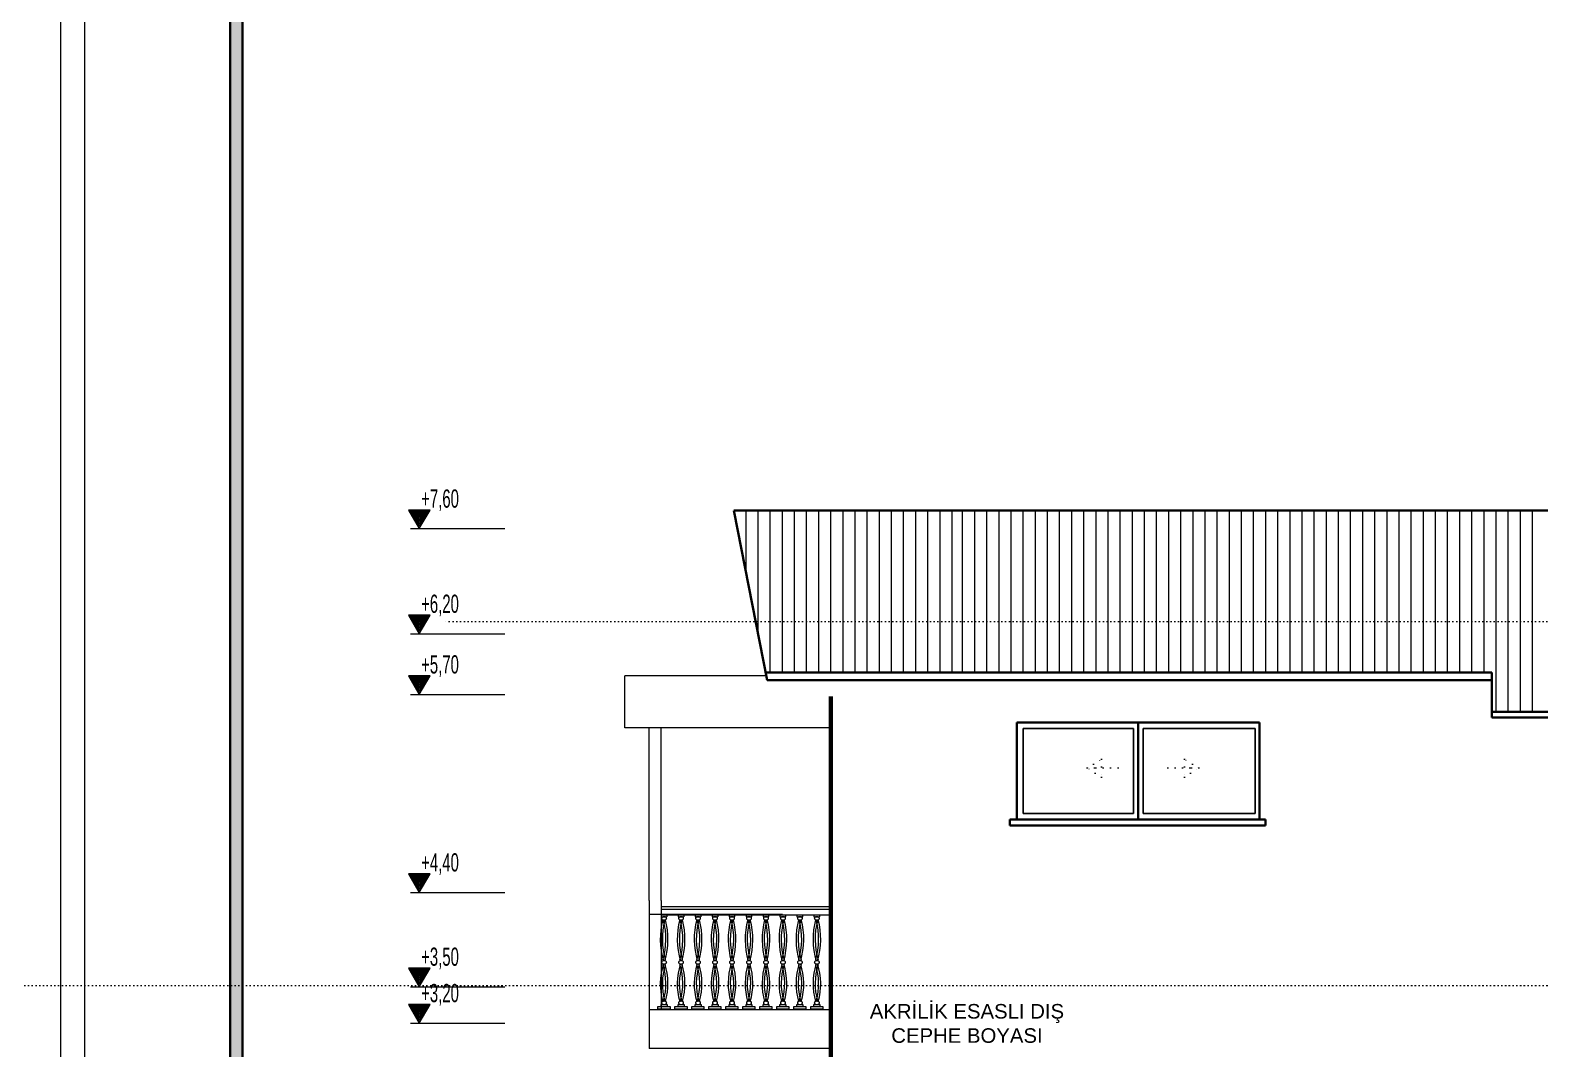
# Model space of a CAD drawing. Extents: x 775040 to 808375, y 4159409 to 4163651.
# Drawn here: x 794443 to 795688, y 4160509 to 4161349 of the extents above; entities that cross this region are included whole.
import ezdxf

# ---------------------------------------------------------------- set-up
doc = ezdxf.new("R2010")
doc.units = 0
doc.header["$MEASUREMENT"] = 0
doc.linetypes.add('ACAD_ISO07W100', pattern=[3, 0, -3])
for name, color, linetype, lineweight in [('25yazi', 255, 'Continuous', 15), ('KALIN', 30, 'Continuous', 18), ('P-HatchLight', 200, 'Continuous', 5), ('P-Levels', 240, 'Continuous', 20), ('P-Oklar', 31, 'Continuous', 18), ('Z_antet', 31, 'Continuous', 30), ('Z_g1', 1, 'Continuous', 5), ('Z_g5', 5, 'Continuous', 18), ('Z_g8', 192, 'Continuous', 30), ('Z_izdot', 42, 'ACAD_ISO07W100', 9), ('Z_tarama', 8, 'Continuous', 5)]:
    doc.layers.add(name, color=color, linetype=linetype, lineweight=lineweight)
for name, color, linetype in [('kot', 4, 'Continuous'), ('pencere', 3, 'Continuous'), ('YAZıMAHAL', 4, 'Continuous')]:
    doc.layers.add(name, color=color, linetype=linetype)
doc.styles.add('50', font='swisscl.ttf', dxfattribs={"height": 50})
doc.styles.add('ARIAL', font='ariblk.ttf', dxfattribs={"height": 1})

# ---------------------------------------------------------------- blocks, each defined once
blk = doc.blocks.new('KOTLAMAGORUNUS KESITTE')
at = {"layer": 'P-HatchLight'}
for points in [[(0.152, 0.148), (0.072, 0.01), (-0.008, 0.148)], [(0.143, 0.143), (0.072, 0.02), (0.001, 0.143)], [(0.135, 0.138), (0.072, 0.03), (0.01, 0.138)], [(0.126, 0.133), (0.072, 0.04), (0.018, 0.133)], [(0.117, 0.128), (0.072, 0.05), (0.027, 0.128)], [(0.109, 0.123), (0.072, 0.06), (0.036, 0.123)], [(0.1, 0.118), (0.072, 0.07), (0.044, 0.118)], [(0.091, 0.113), (0.072, 0.08), (0.053, 0.113)], [(0.083, 0.108), (0.072, 0.09), (0.062, 0.108)], [(0.074, 0.103), (0.072, 0.1), (0.07, 0.103)]]:
    blk.add_lwpolyline(points, close=True, dxfattribs=at)
at = {"layer": 'P-Oklar', "color": 2, "ltscale": 0.5}
blk.add_line((0, 0), (0.779, 0), dxfattribs=at)
blk.add_lwpolyline([(-0.016, 0.153), (0.072, 0), (0.161, 0.153)], close=True, dxfattribs=at)
at = {"layer": 'P-Levels', "color": 7, "style": '50', "width": 0.8}
blk.add_attdef('%%P0.00', (-0.031, 0.178), '', height=0.15, dxfattribs=at)

msp = doc.modelspace()

# ---------------------------------------------------------------- hatches: boundary and pattern name
at = {"layer": 'Z_antet'}
msp.add_hatch(color=256, dxfattribs=at).paths.add_polyline_path([(794618.09, 4159743.65), (794618.09, 4159438.75), (798049.31, 4159438.75), (798049.31, 4163258.75), (794618.09, 4163258.75), (794618.09, 4159741.15), (794608.09, 4159741.15), (794608.09, 4163268.75), (798059.31, 4163268.75), (798059.31, 4159428.75), (794608.09, 4159428.75), (794608.09, 4159743.65)])

# ---------------------------------------------------------------- linework, layer by layer
at = {"layer": 'KALIN'}
msp.add_lwpolyline([(794468.09, 4163288.75), (794468.09, 4159408.75), (798079.31, 4159408.75), (798079.31, 4163288.75)], close=True, dxfattribs=at)
msp.add_lwpolyline([(794488.09, 4159741.15), (794488.09, 4163288.75), (798079.31, 4163288.75), (798079.31, 4159408.75), (794488.09, 4159408.75), (794488.09, 4159743.65)], dxfattribs=at)
at = {"layer": 'pencere', "color": 8}
for p, q in [((795261.93, 4160702.93), (795261.93, 4160772.93)), ((795261.93, 4160772.93), (795352.93, 4160772.93)), ((795352.93, 4160772.93), (795352.93, 4160702.93)), ((795360.93, 4160772.93), (795360.93, 4160702.93)), ((795360.93, 4160772.93), (795453.25, 4160772.93)), ((795453.25, 4160772.93), (795453.25, 4160702.93)), ((795352.93, 4160702.93), (795261.93, 4160702.93)), ((795453.25, 4160702.93), (795360.93, 4160702.93))]:
    msp.add_line(p, q, dxfattribs=at)
at = {"layer": 'Z_antet'}
msp.add_lwpolyline([(794618.09, 4159743.65), (794618.09, 4159438.75), (798049.31, 4159438.75), (798049.31, 4163258.75), (794618.09, 4163258.75), (794618.09, 4159741.15), (794608.09, 4159741.15), (794608.09, 4163268.75), (798059.31, 4163268.75), (798059.31, 4159428.75), (794608.09, 4159428.75), (794608.09, 4159743.65)], close=True, dxfattribs=at)
at = {"layer": 'Z_g1', "color": 1, "linetype": 'Continuous'}
msp.add_line((795212.14, 4160872.7), (795212.14, 4160872.88), dxfattribs=at)
at = {"layer": 'Z_g1'}
for p, q in [((795050.13, 4160816.34), (794933.47, 4160816.34)), ((794933.47, 4160773.54), (794933.47, 4160816.34)), ((795103.47, 4160773.54), (794933.47, 4160773.54)), ((794953.47, 4160773.54), (794933.47, 4160773.54)), ((794953.47, 4160631.14), (794953.47, 4160773.54)), ((794963.47, 4160631.14), (794963.47, 4160773.54)), ((794953.47, 4160631.14), (794953.47, 4160509.14)), ((794953.47, 4160631.14), (794953.47, 4160509.14)), ((794963.47, 4160631.14), (794963.47, 4160541.14)), ((794963.47, 4160626.14), (795103.47, 4160626.14)), ((795103.47, 4160623.77), (794963.47, 4160623.77)), ((795063.47, 4160619.6), (794953.47, 4160619.6)), ((794963.47, 4160619.42), (795103.47, 4160619.42)), ((794963.47, 4160619.36), (794963.47, 4160617.83)), ((794963.47, 4160619.36), (794968.37, 4160619.36)), ((794963.47, 4160617.83), (794968.2, 4160617.83)), ((794968.37, 4160617.83), (794968.37, 4160619.36)), ((794977.47, 4160619.36), (794977.47, 4160617.83)), ((794977.47, 4160619.36), (794982.37, 4160619.36)), ((794977.47, 4160617.83), (794982.2, 4160617.83)), ((794982.37, 4160617.83), (794982.37, 4160619.36)), ((794991.47, 4160619.36), (794991.47, 4160617.83)), ((794991.47, 4160619.36), (794996.37, 4160619.36)), ((794991.47, 4160617.83), (794996.2, 4160617.83)), ((794996.37, 4160617.83), (794996.37, 4160619.36)), ((795005.47, 4160619.36), (795005.47, 4160617.83)), ((795005.47, 4160619.36), (795010.37, 4160619.36)), ((795005.47, 4160617.83), (795010.2, 4160617.83)), ((795010.37, 4160617.83), (795010.37, 4160619.36)), ((795019.47, 4160619.36), (795019.47, 4160617.83)), ((795019.47, 4160619.36), (795024.37, 4160619.36)), ((795019.47, 4160617.83), (795024.2, 4160617.83)), ((795024.37, 4160617.83), (795024.37, 4160619.36)), ((795033.47, 4160619.36), (795033.47, 4160617.83)), ((795033.47, 4160619.36), (795038.37, 4160619.36)), ((795033.47, 4160617.83), (795038.2, 4160617.83)), ((795038.37, 4160617.83), (795038.37, 4160619.36)), ((795047.47, 4160619.36), (795047.47, 4160617.83)), ((795047.47, 4160619.36), (795052.37, 4160619.36)), ((795047.47, 4160617.83), (795052.2, 4160617.83)), ((795052.37, 4160617.83), (795052.37, 4160619.36)), ((795061.47, 4160619.36), (795061.47, 4160617.83)), ((795061.47, 4160619.36), (795066.37, 4160619.36)), ((795061.47, 4160617.83), (795066.2, 4160617.83)), ((795066.37, 4160617.83), (795066.37, 4160619.36)), ((795075.47, 4160619.36), (795075.47, 4160617.83)), ((795075.47, 4160619.36), (795080.37, 4160619.36)), ((795075.47, 4160617.83), (795080.2, 4160617.83)), ((795080.37, 4160617.83), (795080.37, 4160619.36)), ((795089.47, 4160619.36), (795089.47, 4160617.83)), ((795089.47, 4160619.36), (795094.37, 4160619.36)), ((795089.47, 4160617.83), (795094.2, 4160617.83)), ((795094.37, 4160617.83), (795094.37, 4160619.36)), ((794963.47, 4160545.46), (794968.37, 4160545.46)), ((794963.47, 4160543.94), (794963.47, 4160545.46)), ((794968.37, 4160545.46), (794968.37, 4160543.94)), ((794977.47, 4160545.46), (794982.37, 4160545.46)), ((794977.47, 4160543.94), (794977.47, 4160545.46)), ((794982.37, 4160545.46), (794982.37, 4160543.94)), ((794991.47, 4160545.46), (794996.37, 4160545.46)), ((794991.47, 4160543.94), (794991.47, 4160545.46)), ((794996.37, 4160545.46), (794996.37, 4160543.94)), ((795005.47, 4160545.46), (795010.37, 4160545.46)), ((795005.47, 4160543.94), (795005.47, 4160545.46)), ((795010.37, 4160545.46), (795010.37, 4160543.94)), ((795019.47, 4160545.46), (795024.37, 4160545.46)), ((795019.47, 4160543.94), (795019.47, 4160545.46)), ((795024.37, 4160545.46), (795024.37, 4160543.94)), ((795033.47, 4160545.46), (795038.37, 4160545.46)), ((795033.47, 4160543.94), (795033.47, 4160545.46)), ((795038.37, 4160545.46), (795038.37, 4160543.94)), ((795047.47, 4160545.46), (795052.37, 4160545.46)), ((795047.47, 4160543.94), (795047.47, 4160545.46)), ((795052.37, 4160545.46), (795052.37, 4160543.94)), ((795061.47, 4160545.46), (795066.37, 4160545.46)), ((795061.47, 4160543.94), (795061.47, 4160545.46)), ((795066.37, 4160545.46), (795066.37, 4160543.94)), ((795075.47, 4160545.46), (795080.37, 4160545.46)), ((795075.47, 4160543.94), (795075.47, 4160545.46)), ((795080.37, 4160545.46), (795080.37, 4160543.94)), ((795089.47, 4160545.46), (795094.37, 4160545.46)), ((795089.47, 4160543.94), (795089.47, 4160545.46)), ((795094.37, 4160545.46), (795094.37, 4160543.94)), ((795103.47, 4160541.14), (794953.47, 4160541.14)), ((794960.87, 4160541.88), (794960.87, 4160543.94)), ((794960.87, 4160543.94), (794970.8, 4160543.94)), ((794960.87, 4160541.88), (794970.8, 4160541.88)), ((794970.8, 4160543.94), (794970.8, 4160541.88)), ((794974.87, 4160541.88), (794974.87, 4160543.94)), ((794974.87, 4160543.94), (794984.8, 4160543.94)), ((794974.87, 4160541.88), (794984.8, 4160541.88)), ((794984.8, 4160543.94), (794984.8, 4160541.88)), ((794988.87, 4160541.88), (794988.87, 4160543.94)), ((794988.87, 4160543.94), (794998.8, 4160543.94)), ((794988.87, 4160541.88), (794998.8, 4160541.88)), ((794998.8, 4160543.94), (794998.8, 4160541.88)), ((795002.87, 4160541.88), (795002.87, 4160543.94)), ((795002.87, 4160543.94), (795012.8, 4160543.94)), ((795002.87, 4160541.88), (795012.8, 4160541.88)), ((795012.8, 4160543.94), (795012.8, 4160541.88)), ((795016.87, 4160541.88), (795016.87, 4160543.94)), ((795016.87, 4160543.94), (795026.8, 4160543.94)), ((795016.87, 4160541.88), (795026.8, 4160541.88)), ((795026.8, 4160543.94), (795026.8, 4160541.88)), ((795030.87, 4160541.88), (795030.87, 4160543.94)), ((795030.87, 4160543.94), (795040.8, 4160543.94)), ((795030.87, 4160541.88), (795040.8, 4160541.88)), ((795040.8, 4160543.94), (795040.8, 4160541.88)), ((795044.87, 4160541.88), (795044.87, 4160543.94)), ((795044.87, 4160543.94), (795054.8, 4160543.94)), ((795044.87, 4160541.88), (795054.8, 4160541.88)), ((795054.8, 4160543.94), (795054.8, 4160541.88)), ((795058.87, 4160541.88), (795058.87, 4160543.94)), ((795058.87, 4160543.94), (795068.8, 4160543.94)), ((795058.87, 4160541.88), (795068.8, 4160541.88)), ((795068.8, 4160543.94), (795068.8, 4160541.88)), ((795072.87, 4160541.88), (795072.87, 4160543.94)), ((795072.87, 4160543.94), (795082.8, 4160543.94)), ((795072.87, 4160541.88), (795082.8, 4160541.88)), ((795082.8, 4160543.94), (795082.8, 4160541.88)), ((795086.87, 4160541.88), (795086.87, 4160543.94)), ((795086.87, 4160543.94), (795096.8, 4160543.94)), ((795086.87, 4160541.88), (795096.8, 4160541.88)), ((795096.8, 4160543.94), (795096.8, 4160541.88)), ((795103.47, 4160509.14), (794953.47, 4160509.14))]:
    msp.add_line(p, q, dxfattribs=at)
for centre, radius, start, end in [((795025.31, 4160599.25), 62.58, 165.11807, 196.46309), ((794964.69, 4160616.48), 0.888, 147.08529, 180), ((794964.69, 4160616.48), 0.888, 180, 212.91471), ((794965.28, 4160616.1), 1.59, 122.61584, 147.08529), ((794965.28, 4160616.86), 1.59, 212.91471, 237.38416), ((794965.67, 4160615.5), 2.3, 104.84555, 122.61584), ((794965.67, 4160617.47), 2.3, 237.38416, 255.15445), ((795025.62, 4160599.25), 61.16, 165.36498, 196.18961), ((794906.22, 4160599.25), 61.16, 343.81039, 14.63502), ((794965.92, 4160614.54), 3.29, 90, 104.84555), ((794965.92, 4160618.42), 3.29, 255.15445, 270), ((794965.92, 4160614.54), 3.29, 75.15445, 90), ((794965.92, 4160618.42), 3.29, 270, 284.84555), ((794906.53, 4160599.25), 62.58, 343.53691, 14.88193), ((794966.17, 4160615.5), 2.3, 57.38416, 75.15445), ((794966.17, 4160617.47), 2.3, 284.84555, 302.61584), ((794966.56, 4160616.1), 1.59, 32.91471, 57.38416), ((794966.56, 4160616.86), 1.59, 302.61584, 327.08529), ((794967.15, 4160616.48), 0.888, 0, 32.91471), ((794967.15, 4160616.48), 0.888, 327.08529, 0), ((795039.31, 4160599.25), 62.58, 165.11807, 196.46309), ((794978.69, 4160616.48), 0.888, 147.08529, 180), ((794978.69, 4160616.48), 0.888, 180, 212.91471), ((794979.28, 4160616.1), 1.59, 122.61584, 147.08529), ((794979.28, 4160616.86), 1.59, 212.91471, 237.38416), ((794979.67, 4160615.5), 2.3, 104.84555, 122.61584), ((794979.67, 4160617.47), 2.3, 237.38416, 255.15445), ((795039.62, 4160599.25), 61.16, 165.36498, 196.18961), ((794920.22, 4160599.25), 61.16, 343.81039, 14.63502), ((794979.92, 4160614.54), 3.29, 90, 104.84555), ((794979.92, 4160618.42), 3.29, 255.15445, 270), ((794979.92, 4160614.54), 3.29, 75.15445, 90), ((794979.92, 4160618.42), 3.29, 270, 284.84555), ((794920.53, 4160599.25), 62.58, 343.53691, 14.88193), ((794980.17, 4160615.5), 2.3, 57.38416, 75.15445), ((794980.17, 4160617.47), 2.3, 284.84555, 302.61584), ((794980.56, 4160616.1), 1.59, 32.91471, 57.38416), ((794980.56, 4160616.86), 1.59, 302.61584, 327.08529), ((794981.15, 4160616.48), 0.888, 0, 32.91471), ((794981.15, 4160616.48), 0.888, 327.08529, 0), ((795053.31, 4160599.25), 62.58, 165.11807, 196.46309), ((794992.69, 4160616.48), 0.888, 147.08529, 180), ((794992.69, 4160616.48), 0.888, 180, 212.91471), ((794993.28, 4160616.1), 1.59, 122.61584, 147.08529), ((794993.28, 4160616.86), 1.59, 212.91471, 237.38416), ((794993.67, 4160615.5), 2.3, 104.84555, 122.61584), ((794993.67, 4160617.47), 2.3, 237.38416, 255.15445), ((795053.62, 4160599.25), 61.16, 165.36498, 196.18961), ((794934.22, 4160599.25), 61.16, 343.81039, 14.63502), ((794993.92, 4160614.54), 3.29, 90, 104.84555), ((794993.92, 4160618.42), 3.29, 255.15445, 270), ((794993.92, 4160614.54), 3.29, 75.15445, 90), ((794993.92, 4160618.42), 3.29, 270, 284.84555), ((794934.53, 4160599.25), 62.58, 343.53691, 14.88193), ((794994.17, 4160615.5), 2.3, 57.38416, 75.15445), ((794994.17, 4160617.47), 2.3, 284.84555, 302.61584), ((794994.56, 4160616.1), 1.59, 32.91471, 57.38416), ((794994.56, 4160616.86), 1.59, 302.61584, 327.08529), ((794995.15, 4160616.48), 0.888, 0, 32.91471), ((794995.15, 4160616.48), 0.888, 327.08529, 0), ((795067.31, 4160599.25), 62.58, 165.11807, 196.46309), ((795006.69, 4160616.48), 0.888, 147.08529, 180), ((795006.69, 4160616.48), 0.888, 180, 212.91471), ((795007.28, 4160616.1), 1.59, 122.61584, 147.08529), ((795007.28, 4160616.86), 1.59, 212.91471, 237.38416), ((795007.67, 4160615.5), 2.3, 104.84555, 122.61584), ((795007.67, 4160617.47), 2.3, 237.38416, 255.15445), ((795067.62, 4160599.25), 61.16, 165.36498, 196.18961), ((794948.22, 4160599.25), 61.16, 343.81039, 14.63502), ((795007.92, 4160614.54), 3.29, 90, 104.84555), ((795007.92, 4160618.42), 3.29, 255.15445, 270), ((795007.92, 4160614.54), 3.29, 75.15445, 90), ((795007.92, 4160618.42), 3.29, 270, 284.84555), ((794948.53, 4160599.25), 62.58, 343.53691, 14.88193), ((795008.17, 4160615.5), 2.3, 57.38416, 75.15445), ((795008.17, 4160617.47), 2.3, 284.84555, 302.61584), ((795008.56, 4160616.1), 1.59, 32.91471, 57.38416), ((795008.56, 4160616.86), 1.59, 302.61584, 327.08529), ((795009.15, 4160616.48), 0.888, 0, 32.91471), ((795009.15, 4160616.48), 0.888, 327.08529, 0), ((795081.31, 4160599.25), 62.58, 165.11807, 196.46309), ((795020.69, 4160616.48), 0.888, 147.08529, 180), ((795020.69, 4160616.48), 0.888, 180, 212.91471), ((795021.28, 4160616.1), 1.59, 122.61584, 147.08529), ((795021.28, 4160616.86), 1.59, 212.91471, 237.38416), ((795021.67, 4160615.5), 2.3, 104.84555, 122.61584), ((795021.67, 4160617.47), 2.3, 237.38416, 255.15445), ((795081.62, 4160599.25), 61.16, 165.36498, 196.18961), ((794962.22, 4160599.25), 61.16, 343.81039, 14.63502), ((795021.92, 4160614.54), 3.29, 90, 104.84555), ((795021.92, 4160618.42), 3.29, 255.15445, 270), ((795021.92, 4160614.54), 3.29, 75.15445, 90), ((795021.92, 4160618.42), 3.29, 270, 284.84555), ((794962.53, 4160599.25), 62.58, 343.53691, 14.88193), ((795022.17, 4160615.5), 2.3, 57.38416, 75.15445), ((795022.17, 4160617.47), 2.3, 284.84555, 302.61584), ((795022.56, 4160616.1), 1.59, 32.91471, 57.38416), ((795022.56, 4160616.86), 1.59, 302.61584, 327.08529), ((795023.15, 4160616.48), 0.888, 0, 32.91471), ((795023.15, 4160616.48), 0.888, 327.08529, 0), ((795095.31, 4160599.25), 62.58, 165.11807, 196.46309), ((795034.69, 4160616.48), 0.888, 147.08529, 180), ((795034.69, 4160616.48), 0.888, 180, 212.91471), ((795035.28, 4160616.1), 1.59, 122.61584, 147.08529), ((795035.28, 4160616.86), 1.59, 212.91471, 237.38416), ((795035.67, 4160615.5), 2.3, 104.84555, 122.61584), ((795035.67, 4160617.47), 2.3, 237.38416, 255.15445), ((795095.62, 4160599.25), 61.16, 165.36498, 196.18961), ((794976.22, 4160599.25), 61.16, 343.81039, 14.63502), ((795035.92, 4160614.54), 3.29, 90, 104.84555), ((795035.92, 4160618.42), 3.29, 255.15445, 270), ((795035.92, 4160614.54), 3.29, 75.15445, 90), ((795035.92, 4160618.42), 3.29, 270, 284.84555), ((794976.53, 4160599.25), 62.58, 343.53691, 14.88193), ((795036.17, 4160615.5), 2.3, 57.38416, 75.15445), ((795036.17, 4160617.47), 2.3, 284.84555, 302.61584), ((795036.56, 4160616.1), 1.59, 32.91471, 57.38416), ((795036.56, 4160616.86), 1.59, 302.61584, 327.08529), ((795037.15, 4160616.48), 0.888, 0, 32.91471), ((795037.15, 4160616.48), 0.888, 327.08529, 0), ((795109.31, 4160599.25), 62.58, 165.11807, 196.46309), ((795048.69, 4160616.48), 0.888, 147.08529, 180), ((795048.69, 4160616.48), 0.888, 180, 212.91471), ((795049.28, 4160616.1), 1.59, 122.61584, 147.08529), ((795049.28, 4160616.86), 1.59, 212.91471, 237.38416), ((795049.67, 4160615.5), 2.3, 104.84555, 122.61584), ((795049.67, 4160617.47), 2.3, 237.38416, 255.15445), ((795109.62, 4160599.25), 61.16, 165.36498, 196.18961), ((794990.22, 4160599.25), 61.16, 343.81039, 14.63502), ((795049.92, 4160614.54), 3.29, 90, 104.84555), ((795049.92, 4160618.42), 3.29, 255.15445, 270), ((795049.92, 4160614.54), 3.29, 75.15445, 90), ((795049.92, 4160618.42), 3.29, 270, 284.84555), ((794990.53, 4160599.25), 62.58, 343.53691, 14.88193), ((795050.17, 4160615.5), 2.3, 57.38416, 75.15445), ((795050.17, 4160617.47), 2.3, 284.84555, 302.61584), ((795050.56, 4160616.1), 1.59, 32.91471, 57.38416), ((795050.56, 4160616.86), 1.59, 302.61584, 327.08529), ((795051.15, 4160616.48), 0.888, 0, 32.91471), ((795051.15, 4160616.48), 0.888, 327.08529, 0), ((795123.31, 4160599.25), 62.58, 165.11807, 196.46309), ((795062.69, 4160616.48), 0.888, 147.08529, 180), ((795062.69, 4160616.48), 0.888, 180, 212.91471), ((795063.28, 4160616.1), 1.59, 122.61584, 147.08529), ((795063.28, 4160616.86), 1.59, 212.91471, 237.38416), ((795063.67, 4160615.5), 2.3, 104.84555, 122.61584), ((795063.67, 4160617.47), 2.3, 237.38416, 255.15445), ((795123.62, 4160599.25), 61.16, 165.36498, 196.18961), ((795004.22, 4160599.25), 61.16, 343.81039, 14.63502), ((795063.92, 4160614.54), 3.29, 90, 104.84555), ((795063.92, 4160618.42), 3.29, 255.15445, 270), ((795063.92, 4160614.54), 3.29, 75.15445, 90), ((795063.92, 4160618.42), 3.29, 270, 284.84555), ((795004.53, 4160599.25), 62.58, 343.53691, 14.88193), ((795064.17, 4160615.5), 2.3, 57.38416, 75.15445), ((795064.17, 4160617.47), 2.3, 284.84555, 302.61584), ((795064.56, 4160616.1), 1.59, 32.91471, 57.38416), ((795064.56, 4160616.86), 1.59, 302.61584, 327.08529), ((795065.15, 4160616.48), 0.888, 0, 32.91471), ((795065.15, 4160616.48), 0.888, 327.08529, 0), ((795137.31, 4160599.25), 62.58, 165.11807, 196.46309), ((795076.69, 4160616.48), 0.888, 147.08529, 180), ((795076.69, 4160616.48), 0.888, 180, 212.91471), ((795077.28, 4160616.1), 1.59, 122.61584, 147.08529), ((795077.28, 4160616.86), 1.59, 212.91471, 237.38416), ((795077.67, 4160615.5), 2.3, 104.84555, 122.61584), ((795077.67, 4160617.47), 2.3, 237.38416, 255.15445), ((795137.62, 4160599.25), 61.16, 165.36498, 196.18961), ((795018.22, 4160599.25), 61.16, 343.81039, 14.63502), ((795077.92, 4160614.54), 3.29, 90, 104.84555), ((795077.92, 4160618.42), 3.29, 255.15445, 270), ((795077.92, 4160614.54), 3.29, 75.15445, 90), ((795077.92, 4160618.42), 3.29, 270, 284.84555), ((795018.53, 4160599.25), 62.58, 343.53691, 14.88193), ((795078.17, 4160615.5), 2.3, 57.38416, 75.15445), ((795078.17, 4160617.47), 2.3, 284.84555, 302.61584), ((795078.56, 4160616.1), 1.59, 32.91471, 57.38416), ((795078.56, 4160616.86), 1.59, 302.61584, 327.08529), ((795079.15, 4160616.48), 0.888, 0, 32.91471), ((795079.15, 4160616.48), 0.888, 327.08529, 0), ((795151.31, 4160599.25), 62.58, 165.11807, 196.46309), ((795090.69, 4160616.48), 0.888, 147.08529, 180), ((795090.69, 4160616.48), 0.888, 180, 212.91471), ((795091.28, 4160616.1), 1.59, 122.61584, 147.08529), ((795091.28, 4160616.86), 1.59, 212.91471, 237.38416), ((795091.67, 4160615.5), 2.3, 104.84555, 122.61584), ((795091.67, 4160617.47), 2.3, 237.38416, 255.15445), ((795151.62, 4160599.25), 61.16, 165.36498, 196.18961), ((795032.22, 4160599.25), 61.16, 343.81039, 14.63502), ((795091.92, 4160614.54), 3.29, 90, 104.84555), ((795091.92, 4160618.42), 3.29, 255.15445, 270), ((795091.92, 4160614.54), 3.29, 75.15445, 90), ((795091.92, 4160618.42), 3.29, 270, 284.84555), ((795032.53, 4160599.25), 62.58, 343.53691, 14.88193), ((795092.17, 4160615.5), 2.3, 57.38416, 75.15445), ((795092.17, 4160617.47), 2.3, 284.84555, 302.61584), ((795092.56, 4160616.1), 1.59, 32.91471, 57.38416), ((795092.56, 4160616.86), 1.59, 302.61584, 327.08529), ((795093.15, 4160616.48), 0.888, 0, 32.91471), ((795093.15, 4160616.48), 0.888, 327.08529, 0), ((795014.89, 4160562.62), 52.17, 161.95585, 196.30904), ((794964.69, 4160580.22), 0.888, 147.08529, 180), ((794964.69, 4160580.22), 0.888, 180, 212.91471), ((794965.28, 4160579.84), 1.59, 122.61584, 147.08529), ((794965.28, 4160580.6), 1.59, 212.91471, 237.38416), ((794965.67, 4160579.24), 2.3, 104.84555, 122.61584), ((794965.67, 4160581.2), 2.3, 237.38416, 255.15445), ((795015.04, 4160562.62), 50.59, 162.18644, 196.10094), ((794916.79, 4160562.62), 50.59, 343.89906, 17.81356), ((794965.92, 4160578.28), 3.29, 90, 104.84555), ((794965.92, 4160582.16), 3.29, 255.15445, 270), ((794965.92, 4160578.28), 3.29, 75.15445, 90), ((794965.92, 4160582.16), 3.29, 270, 284.84555), ((794916.95, 4160562.62), 52.17, 343.69096, 18.04415), ((794966.17, 4160579.24), 2.3, 57.38416, 75.15445), ((794966.17, 4160581.2), 2.3, 284.84555, 302.61584), ((794966.56, 4160579.84), 1.59, 32.91471, 57.38416), ((794966.56, 4160580.6), 1.59, 302.61584, 327.08529), ((794967.15, 4160580.22), 0.888, 0, 32.91471), ((794967.15, 4160580.22), 0.888, 327.08529, 0), ((795028.89, 4160562.62), 52.17, 161.95585, 196.30904), ((794978.69, 4160580.22), 0.888, 147.08529, 180), ((794978.69, 4160580.22), 0.888, 180, 212.91471), ((794979.28, 4160579.84), 1.59, 122.61584, 147.08529), ((794979.28, 4160580.6), 1.59, 212.91471, 237.38416), ((794979.67, 4160579.24), 2.3, 104.84555, 122.61584), ((794979.67, 4160581.2), 2.3, 237.38416, 255.15445), ((795029.04, 4160562.62), 50.59, 162.18644, 196.10094), ((794930.79, 4160562.62), 50.59, 343.89906, 17.81356), ((794979.92, 4160578.28), 3.29, 90, 104.84555), ((794979.92, 4160582.16), 3.29, 255.15445, 270), ((794979.92, 4160578.28), 3.29, 75.15445, 90), ((794979.92, 4160582.16), 3.29, 270, 284.84555), ((794930.95, 4160562.62), 52.17, 343.69096, 18.04415), ((794980.17, 4160579.24), 2.3, 57.38416, 75.15445), ((794980.17, 4160581.2), 2.3, 284.84555, 302.61584), ((794980.56, 4160579.84), 1.59, 32.91471, 57.38416), ((794980.56, 4160580.6), 1.59, 302.61584, 327.08529), ((794981.15, 4160580.22), 0.888, 0, 32.91471), ((794981.15, 4160580.22), 0.888, 327.08529, 0), ((795042.89, 4160562.62), 52.17, 161.95585, 196.30904), ((794992.69, 4160580.22), 0.888, 147.08529, 180), ((794992.69, 4160580.22), 0.888, 180, 212.91471), ((794993.28, 4160579.84), 1.59, 122.61584, 147.08529), ((794993.28, 4160580.6), 1.59, 212.91471, 237.38416), ((794993.67, 4160579.24), 2.3, 104.84555, 122.61584), ((794993.67, 4160581.2), 2.3, 237.38416, 255.15445), ((795043.04, 4160562.62), 50.59, 162.18644, 196.10094), ((794944.79, 4160562.62), 50.59, 343.89906, 17.81356), ((794993.92, 4160578.28), 3.29, 90, 104.84555), ((794993.92, 4160582.16), 3.29, 255.15445, 270), ((794993.92, 4160578.28), 3.29, 75.15445, 90), ((794993.92, 4160582.16), 3.29, 270, 284.84555), ((794944.95, 4160562.62), 52.17, 343.69096, 18.04415), ((794994.17, 4160579.24), 2.3, 57.38416, 75.15445), ((794994.17, 4160581.2), 2.3, 284.84555, 302.61584), ((794994.56, 4160579.84), 1.59, 32.91471, 57.38416), ((794994.56, 4160580.6), 1.59, 302.61584, 327.08529), ((794995.15, 4160580.22), 0.888, 0, 32.91471), ((794995.15, 4160580.22), 0.888, 327.08529, 0), ((795056.89, 4160562.62), 52.17, 161.95585, 196.30904), ((795006.69, 4160580.22), 0.888, 147.08529, 180), ((795006.69, 4160580.22), 0.888, 180, 212.91471), ((795007.28, 4160579.84), 1.59, 122.61584, 147.08529), ((795007.28, 4160580.6), 1.59, 212.91471, 237.38416), ((795007.67, 4160579.24), 2.3, 104.84555, 122.61584), ((795007.67, 4160581.2), 2.3, 237.38416, 255.15445), ((795057.04, 4160562.62), 50.59, 162.18644, 196.10094), ((794958.79, 4160562.62), 50.59, 343.89906, 17.81356), ((795007.92, 4160578.28), 3.29, 90, 104.84555), ((795007.92, 4160582.16), 3.29, 255.15445, 270), ((795007.92, 4160578.28), 3.29, 75.15445, 90), ((795007.92, 4160582.16), 3.29, 270, 284.84555), ((794958.95, 4160562.62), 52.17, 343.69096, 18.04415), ((795008.17, 4160579.24), 2.3, 57.38416, 75.15445), ((795008.17, 4160581.2), 2.3, 284.84555, 302.61584), ((795008.56, 4160579.84), 1.59, 32.91471, 57.38416), ((795008.56, 4160580.6), 1.59, 302.61584, 327.08529), ((795009.15, 4160580.22), 0.888, 0, 32.91471), ((795009.15, 4160580.22), 0.888, 327.08529, 0), ((795070.89, 4160562.62), 52.17, 161.95585, 196.30904), ((795020.69, 4160580.22), 0.888, 147.08529, 180), ((795020.69, 4160580.22), 0.888, 180, 212.91471), ((795021.28, 4160579.84), 1.59, 122.61584, 147.08529), ((795021.28, 4160580.6), 1.59, 212.91471, 237.38416), ((795021.67, 4160579.24), 2.3, 104.84555, 122.61584), ((795021.67, 4160581.2), 2.3, 237.38416, 255.15445), ((795071.04, 4160562.62), 50.59, 162.18644, 196.10094), ((794972.79, 4160562.62), 50.59, 343.89906, 17.81356), ((795021.92, 4160578.28), 3.29, 90, 104.84555), ((795021.92, 4160582.16), 3.29, 255.15445, 270), ((795021.92, 4160578.28), 3.29, 75.15445, 90), ((795021.92, 4160582.16), 3.29, 270, 284.84555), ((794972.95, 4160562.62), 52.17, 343.69096, 18.04415), ((795022.17, 4160579.24), 2.3, 57.38416, 75.15445), ((795022.17, 4160581.2), 2.3, 284.84555, 302.61584), ((795022.56, 4160579.84), 1.59, 32.91471, 57.38416), ((795022.56, 4160580.6), 1.59, 302.61584, 327.08529), ((795023.15, 4160580.22), 0.888, 0, 32.91471), ((795023.15, 4160580.22), 0.888, 327.08529, 0), ((795084.89, 4160562.62), 52.17, 161.95585, 196.30904), ((795034.69, 4160580.22), 0.888, 147.08529, 180), ((795034.69, 4160580.22), 0.888, 180, 212.91471), ((795035.28, 4160579.84), 1.59, 122.61584, 147.08529), ((795035.28, 4160580.6), 1.59, 212.91471, 237.38416), ((795035.67, 4160579.24), 2.3, 104.84555, 122.61584), ((795035.67, 4160581.2), 2.3, 237.38416, 255.15445), ((795085.04, 4160562.62), 50.59, 162.18644, 196.10094), ((794986.79, 4160562.62), 50.59, 343.89906, 17.81356), ((795035.92, 4160578.28), 3.29, 90, 104.84555), ((795035.92, 4160582.16), 3.29, 255.15445, 270), ((795035.92, 4160578.28), 3.29, 75.15445, 90), ((795035.92, 4160582.16), 3.29, 270, 284.84555), ((794986.95, 4160562.62), 52.17, 343.69096, 18.04415), ((795036.17, 4160579.24), 2.3, 57.38416, 75.15445), ((795036.17, 4160581.2), 2.3, 284.84555, 302.61584), ((795036.56, 4160579.84), 1.59, 32.91471, 57.38416), ((795036.56, 4160580.6), 1.59, 302.61584, 327.08529), ((795037.15, 4160580.22), 0.888, 0, 32.91471), ((795037.15, 4160580.22), 0.888, 327.08529, 0), ((795098.89, 4160562.62), 52.17, 161.95585, 196.30904), ((795048.69, 4160580.22), 0.888, 147.08529, 180), ((795048.69, 4160580.22), 0.888, 180, 212.91471), ((795049.28, 4160579.84), 1.59, 122.61584, 147.08529), ((795049.28, 4160580.6), 1.59, 212.91471, 237.38416), ((795049.67, 4160579.24), 2.3, 104.84555, 122.61584), ((795049.67, 4160581.2), 2.3, 237.38416, 255.15445), ((795099.04, 4160562.62), 50.59, 162.18644, 196.10094), ((795000.79, 4160562.62), 50.59, 343.89906, 17.81356), ((795049.92, 4160578.28), 3.29, 90, 104.84555), ((795049.92, 4160582.16), 3.29, 255.15445, 270), ((795049.92, 4160578.28), 3.29, 75.15445, 90), ((795049.92, 4160582.16), 3.29, 270, 284.84555), ((795000.95, 4160562.62), 52.17, 343.69096, 18.04415), ((795050.17, 4160579.24), 2.3, 57.38416, 75.15445), ((795050.17, 4160581.2), 2.3, 284.84555, 302.61584), ((795050.56, 4160579.84), 1.59, 32.91471, 57.38416), ((795050.56, 4160580.6), 1.59, 302.61584, 327.08529), ((795051.15, 4160580.22), 0.888, 0, 32.91471), ((795051.15, 4160580.22), 0.888, 327.08529, 0), ((795112.89, 4160562.62), 52.17, 161.95585, 196.30904), ((795062.69, 4160580.22), 0.888, 147.08529, 180), ((795062.69, 4160580.22), 0.888, 180, 212.91471), ((795063.28, 4160579.84), 1.59, 122.61584, 147.08529), ((795063.28, 4160580.6), 1.59, 212.91471, 237.38416), ((795063.67, 4160579.24), 2.3, 104.84555, 122.61584), ((795063.67, 4160581.2), 2.3, 237.38416, 255.15445), ((795113.04, 4160562.62), 50.59, 162.18644, 196.10094), ((795014.79, 4160562.62), 50.59, 343.89906, 17.81356), ((795063.92, 4160578.28), 3.29, 90, 104.84555), ((795063.92, 4160582.16), 3.29, 255.15445, 270), ((795063.92, 4160578.28), 3.29, 75.15445, 90), ((795063.92, 4160582.16), 3.29, 270, 284.84555), ((795014.95, 4160562.62), 52.17, 343.69096, 18.04415), ((795064.17, 4160579.24), 2.3, 57.38416, 75.15445), ((795064.17, 4160581.2), 2.3, 284.84555, 302.61584), ((795064.56, 4160579.84), 1.59, 32.91471, 57.38416), ((795064.56, 4160580.6), 1.59, 302.61584, 327.08529), ((795065.15, 4160580.22), 0.888, 0, 32.91471), ((795065.15, 4160580.22), 0.888, 327.08529, 0), ((795126.89, 4160562.62), 52.17, 161.95585, 196.30904), ((795076.69, 4160580.22), 0.888, 147.08529, 180), ((795076.69, 4160580.22), 0.888, 180, 212.91471), ((795077.28, 4160579.84), 1.59, 122.61584, 147.08529), ((795077.28, 4160580.6), 1.59, 212.91471, 237.38416), ((795077.67, 4160579.24), 2.3, 104.84555, 122.61584), ((795077.67, 4160581.2), 2.3, 237.38416, 255.15445), ((795127.04, 4160562.62), 50.59, 162.18644, 196.10094), ((795028.79, 4160562.62), 50.59, 343.89906, 17.81356), ((795077.92, 4160578.28), 3.29, 90, 104.84555), ((795077.92, 4160582.16), 3.29, 255.15445, 270), ((795077.92, 4160578.28), 3.29, 75.15445, 90), ((795077.92, 4160582.16), 3.29, 270, 284.84555), ((795028.95, 4160562.62), 52.17, 343.69096, 18.04415), ((795078.17, 4160579.24), 2.3, 57.38416, 75.15445), ((795078.17, 4160581.2), 2.3, 284.84555, 302.61584), ((795078.56, 4160579.84), 1.59, 32.91471, 57.38416), ((795078.56, 4160580.6), 1.59, 302.61584, 327.08529), ((795079.15, 4160580.22), 0.888, 0, 32.91471), ((795079.15, 4160580.22), 0.888, 327.08529, 0), ((795140.89, 4160562.62), 52.17, 161.95585, 196.30904), ((795090.69, 4160580.22), 0.888, 147.08529, 180), ((795090.69, 4160580.22), 0.888, 180, 212.91471), ((795091.28, 4160579.84), 1.59, 122.61584, 147.08529), ((795091.28, 4160580.6), 1.59, 212.91471, 237.38416), ((795091.67, 4160579.24), 2.3, 104.84555, 122.61584), ((795091.67, 4160581.2), 2.3, 237.38416, 255.15445), ((795141.04, 4160562.62), 50.59, 162.18644, 196.10094), ((795042.79, 4160562.62), 50.59, 343.89906, 17.81356), ((795091.92, 4160578.28), 3.29, 90, 104.84555), ((795091.92, 4160582.16), 3.29, 255.15445, 270), ((795091.92, 4160578.28), 3.29, 75.15445, 90), ((795091.92, 4160582.16), 3.29, 270, 284.84555), ((795042.95, 4160562.62), 52.17, 343.69096, 18.04415), ((795092.17, 4160579.24), 2.3, 57.38416, 75.15445), ((795092.17, 4160581.2), 2.3, 284.84555, 302.61584), ((795092.56, 4160579.84), 1.59, 32.91471, 57.38416), ((795092.56, 4160580.6), 1.59, 302.61584, 327.08529), ((795093.15, 4160580.22), 0.888, 0, 32.91471), ((795093.15, 4160580.22), 0.888, 327.08529, 0), ((794964.69, 4160546.81), 0.888, 147.08529, 180), ((794964.69, 4160546.81), 0.888, 180, 212.91471), ((794965.28, 4160546.43), 1.59, 122.61584, 147.08529), ((794965.28, 4160547.19), 1.59, 212.91471, 237.38416), ((794965.67, 4160545.82), 2.3, 104.84555, 122.61584), ((794965.67, 4160547.79), 2.3, 237.38416, 255.15445), ((794965.92, 4160544.87), 3.29, 90, 104.84555), ((794965.92, 4160548.75), 3.29, 255.15445, 270), ((794965.92, 4160544.87), 3.29, 75.15445, 90), ((794965.92, 4160548.75), 3.29, 270, 284.84555), ((794966.17, 4160545.82), 2.3, 57.38416, 75.15445), ((794966.17, 4160547.79), 2.3, 284.84555, 302.61584), ((794966.56, 4160546.43), 1.59, 32.91471, 57.38416), ((794966.56, 4160547.19), 1.59, 302.61584, 327.08529), ((794967.15, 4160546.81), 0.888, 0, 32.91471), ((794967.15, 4160546.81), 0.888, 327.08529, 0), ((794978.69, 4160546.81), 0.888, 147.08529, 180), ((794978.69, 4160546.81), 0.888, 180, 212.91471), ((794979.28, 4160546.43), 1.59, 122.61584, 147.08529), ((794979.28, 4160547.19), 1.59, 212.91471, 237.38416), ((794979.67, 4160545.82), 2.3, 104.84555, 122.61584), ((794979.67, 4160547.79), 2.3, 237.38416, 255.15445), ((794979.92, 4160544.87), 3.29, 90, 104.84555), ((794979.92, 4160548.75), 3.29, 255.15445, 270), ((794979.92, 4160544.87), 3.29, 75.15445, 90), ((794979.92, 4160548.75), 3.29, 270, 284.84555), ((794980.17, 4160545.82), 2.3, 57.38416, 75.15445), ((794980.17, 4160547.79), 2.3, 284.84555, 302.61584), ((794980.56, 4160546.43), 1.59, 32.91471, 57.38416), ((794980.56, 4160547.19), 1.59, 302.61584, 327.08529), ((794981.15, 4160546.81), 0.888, 0, 32.91471), ((794981.15, 4160546.81), 0.888, 327.08529, 0), ((794992.69, 4160546.81), 0.888, 147.08529, 180), ((794992.69, 4160546.81), 0.888, 180, 212.91471), ((794993.28, 4160546.43), 1.59, 122.61584, 147.08529), ((794993.28, 4160547.19), 1.59, 212.91471, 237.38416), ((794993.67, 4160545.82), 2.3, 104.84555, 122.61584), ((794993.67, 4160547.79), 2.3, 237.38416, 255.15445), ((794993.92, 4160544.87), 3.29, 90, 104.84555), ((794993.92, 4160548.75), 3.29, 255.15445, 270), ((794993.92, 4160544.87), 3.29, 75.15445, 90), ((794993.92, 4160548.75), 3.29, 270, 284.84555), ((794994.17, 4160545.82), 2.3, 57.38416, 75.15445), ((794994.17, 4160547.79), 2.3, 284.84555, 302.61584), ((794994.56, 4160546.43), 1.59, 32.91471, 57.38416), ((794994.56, 4160547.19), 1.59, 302.61584, 327.08529), ((794995.15, 4160546.81), 0.888, 0, 32.91471), ((794995.15, 4160546.81), 0.888, 327.08529, 0), ((795006.69, 4160546.81), 0.888, 147.08529, 180), ((795006.69, 4160546.81), 0.888, 180, 212.91471), ((795007.28, 4160546.43), 1.59, 122.61584, 147.08529), ((795007.28, 4160547.19), 1.59, 212.91471, 237.38416), ((795007.67, 4160545.82), 2.3, 104.84555, 122.61584), ((795007.67, 4160547.79), 2.3, 237.38416, 255.15445), ((795007.92, 4160544.87), 3.29, 90, 104.84555), ((795007.92, 4160548.75), 3.29, 255.15445, 270), ((795007.92, 4160544.87), 3.29, 75.15445, 90), ((795007.92, 4160548.75), 3.29, 270, 284.84555), ((795008.17, 4160545.82), 2.3, 57.38416, 75.15445), ((795008.17, 4160547.79), 2.3, 284.84555, 302.61584), ((795008.56, 4160546.43), 1.59, 32.91471, 57.38416), ((795008.56, 4160547.19), 1.59, 302.61584, 327.08529), ((795009.15, 4160546.81), 0.888, 0, 32.91471), ((795009.15, 4160546.81), 0.888, 327.08529, 0), ((795020.69, 4160546.81), 0.888, 147.08529, 180), ((795020.69, 4160546.81), 0.888, 180, 212.91471), ((795021.28, 4160546.43), 1.59, 122.61584, 147.08529), ((795021.28, 4160547.19), 1.59, 212.91471, 237.38416), ((795021.67, 4160545.82), 2.3, 104.84555, 122.61584), ((795021.67, 4160547.79), 2.3, 237.38416, 255.15445), ((795021.92, 4160544.87), 3.29, 90, 104.84555), ((795021.92, 4160548.75), 3.29, 255.15445, 270), ((795021.92, 4160544.87), 3.29, 75.15445, 90), ((795021.92, 4160548.75), 3.29, 270, 284.84555), ((795022.17, 4160545.82), 2.3, 57.38416, 75.15445), ((795022.17, 4160547.79), 2.3, 284.84555, 302.61584), ((795022.56, 4160546.43), 1.59, 32.91471, 57.38416), ((795022.56, 4160547.19), 1.59, 302.61584, 327.08529), ((795023.15, 4160546.81), 0.888, 0, 32.91471), ((795023.15, 4160546.81), 0.888, 327.08529, 0), ((795034.69, 4160546.81), 0.888, 147.08529, 180), ((795034.69, 4160546.81), 0.888, 180, 212.91471), ((795035.28, 4160546.43), 1.59, 122.61584, 147.08529), ((795035.28, 4160547.19), 1.59, 212.91471, 237.38416), ((795035.67, 4160545.82), 2.3, 104.84555, 122.61584), ((795035.67, 4160547.79), 2.3, 237.38416, 255.15445), ((795035.92, 4160544.87), 3.29, 90, 104.84555), ((795035.92, 4160548.75), 3.29, 255.15445, 270), ((795035.92, 4160544.87), 3.29, 75.15445, 90), ((795035.92, 4160548.75), 3.29, 270, 284.84555), ((795036.17, 4160545.82), 2.3, 57.38416, 75.15445), ((795036.17, 4160547.79), 2.3, 284.84555, 302.61584), ((795036.56, 4160546.43), 1.59, 32.91471, 57.38416), ((795036.56, 4160547.19), 1.59, 302.61584, 327.08529), ((795037.15, 4160546.81), 0.888, 0, 32.91471), ((795037.15, 4160546.81), 0.888, 327.08529, 0), ((795048.69, 4160546.81), 0.888, 147.08529, 180), ((795048.69, 4160546.81), 0.888, 180, 212.91471), ((795049.28, 4160546.43), 1.59, 122.61584, 147.08529), ((795049.28, 4160547.19), 1.59, 212.91471, 237.38416), ((795049.67, 4160545.82), 2.3, 104.84555, 122.61584), ((795049.67, 4160547.79), 2.3, 237.38416, 255.15445), ((795049.92, 4160544.87), 3.29, 90, 104.84555), ((795049.92, 4160548.75), 3.29, 255.15445, 270), ((795049.92, 4160544.87), 3.29, 75.15445, 90), ((795049.92, 4160548.75), 3.29, 270, 284.84555), ((795050.17, 4160545.82), 2.3, 57.38416, 75.15445), ((795050.17, 4160547.79), 2.3, 284.84555, 302.61584), ((795050.56, 4160546.43), 1.59, 32.91471, 57.38416), ((795050.56, 4160547.19), 1.59, 302.61584, 327.08529), ((795051.15, 4160546.81), 0.888, 0, 32.91471), ((795051.15, 4160546.81), 0.888, 327.08529, 0), ((795062.69, 4160546.81), 0.888, 147.08529, 180), ((795062.69, 4160546.81), 0.888, 180, 212.91471), ((795063.28, 4160546.43), 1.59, 122.61584, 147.08529), ((795063.28, 4160547.19), 1.59, 212.91471, 237.38416), ((795063.67, 4160545.82), 2.3, 104.84555, 122.61584), ((795063.67, 4160547.79), 2.3, 237.38416, 255.15445), ((795063.92, 4160544.87), 3.29, 90, 104.84555), ((795063.92, 4160548.75), 3.29, 255.15445, 270), ((795063.92, 4160544.87), 3.29, 75.15445, 90), ((795063.92, 4160548.75), 3.29, 270, 284.84555), ((795064.17, 4160545.82), 2.3, 57.38416, 75.15445), ((795064.17, 4160547.79), 2.3, 284.84555, 302.61584), ((795064.56, 4160546.43), 1.59, 32.91471, 57.38416), ((795064.56, 4160547.19), 1.59, 302.61584, 327.08529), ((795065.15, 4160546.81), 0.888, 0, 32.91471), ((795065.15, 4160546.81), 0.888, 327.08529, 0), ((795076.69, 4160546.81), 0.888, 147.08529, 180), ((795076.69, 4160546.81), 0.888, 180, 212.91471), ((795077.28, 4160546.43), 1.59, 122.61584, 147.08529), ((795077.28, 4160547.19), 1.59, 212.91471, 237.38416), ((795077.67, 4160545.82), 2.3, 104.84555, 122.61584), ((795077.67, 4160547.79), 2.3, 237.38416, 255.15445), ((795077.92, 4160544.87), 3.29, 90, 104.84555), ((795077.92, 4160548.75), 3.29, 255.15445, 270), ((795077.92, 4160544.87), 3.29, 75.15445, 90), ((795077.92, 4160548.75), 3.29, 270, 284.84555), ((795078.17, 4160545.82), 2.3, 57.38416, 75.15445), ((795078.17, 4160547.79), 2.3, 284.84555, 302.61584), ((795078.56, 4160546.43), 1.59, 32.91471, 57.38416), ((795078.56, 4160547.19), 1.59, 302.61584, 327.08529), ((795079.15, 4160546.81), 0.888, 0, 32.91471), ((795079.15, 4160546.81), 0.888, 327.08529, 0), ((795090.69, 4160546.81), 0.888, 147.08529, 180), ((795090.69, 4160546.81), 0.888, 180, 212.91471), ((795091.28, 4160546.43), 1.59, 122.61584, 147.08529), ((795091.28, 4160547.19), 1.59, 212.91471, 237.38416), ((795091.67, 4160545.82), 2.3, 104.84555, 122.61584), ((795091.67, 4160547.79), 2.3, 237.38416, 255.15445), ((795091.92, 4160544.87), 3.29, 90, 104.84555), ((795091.92, 4160548.75), 3.29, 255.15445, 270), ((795091.92, 4160544.87), 3.29, 75.15445, 90), ((795091.92, 4160548.75), 3.29, 270, 284.84555), ((795092.17, 4160545.82), 2.3, 57.38416, 75.15445), ((795092.17, 4160547.79), 2.3, 284.84555, 302.61584), ((795092.56, 4160546.43), 1.59, 32.91471, 57.38416), ((795092.56, 4160547.19), 1.59, 302.61584, 327.08529), ((795093.15, 4160546.81), 0.888, 0, 32.91471), ((795093.15, 4160546.81), 0.888, 327.08529, 0)]:
    msp.add_arc(centre, radius, start, end, dxfattribs=at)
at = {"layer": 'Z_g5', "color": 5, "linetype": 'Continuous', "lineweight": 60}
msp.add_line((795103.47, 4160241.14), (795103.47, 4160799.3), dxfattribs=at)
at = {"layer": 'Z_g8'}
for p, q in [((795053.47, 4160952.7), (795023.47, 4160952.7)), ((795023.47, 4160952.7), (795050.78, 4160813)), ((795053.47, 4160952.7), (795993.47, 4160952.7)), ((795049.55, 4160819.3), (795648.47, 4160819.3)), ((795050.78, 4160813), (795648.47, 4160813)), ((795648.47, 4160819.3), (795648.47, 4160782.02)), ((795648.47, 4160786.77), (795993.47, 4160786.77)), ((795648.47, 4160782.02), (795993.47, 4160782.02)), ((795256.93, 4160777.93), (795256.93, 4160697.93)), ((795256.93, 4160777.93), (795256.93, 4160697.93)), ((795256.93, 4160777.93), (795256.93, 4160697.93)), ((795256.93, 4160697.93), (795256.93, 4160777.93)), ((795256.93, 4160777.93), (795456.93, 4160777.93)), ((795356.93, 4160777.93), (795356.93, 4160697.93)), ((795456.93, 4160777.93), (795456.93, 4160697.93)), ((795456.93, 4160777.93), (795456.93, 4160697.93)), ((795456.93, 4160777.93), (795456.93, 4160697.93)), ((795456.93, 4160697.93), (795456.93, 4160777.93)), ((795250.92, 4160697.93), (795456.93, 4160697.93)), ((795461.93, 4160697.93), (795250.92, 4160697.93)), ((795250.92, 4160697.93), (795250.92, 4160692.93)), ((795256.93, 4160697.93), (795456.93, 4160697.93)), ((795256.93, 4160697.93), (795456.93, 4160697.93)), ((795256.93, 4160697.93), (795456.93, 4160697.93)), ((795461.93, 4160692.93), (795461.93, 4160697.93)), ((795250.92, 4160692.93), (795461.93, 4160692.93))]:
    msp.add_line(p, q, dxfattribs=at)
at = {"layer": 'Z_izdot'}
for p, q in [((801432.07, 4160861.14), (794784.59, 4160861.14)), ((797361.9, 4160561.14), (792642.82, 4160561.14)), ((801432.07, 4160561.14), (794784.59, 4160561.14))]:
    msp.add_line(p, q, dxfattribs=at)
at = {"layer": 'Z_izdot', "ltscale": 2}
for p, q in [((795314.75, 4160740.48), (795326.63, 4160747.6)), ((795326.63, 4160747.6), (795326.63, 4160732.77)), ((795406.87, 4160740.48), (795394.99, 4160747.6)), ((795394.99, 4160747.6), (795394.99, 4160732.77)), ((795340.29, 4160740.48), (795314.75, 4160740.48)), ((795314.75, 4160740.48), (795327.52, 4160740.48)), ((795326.63, 4160732.77), (795314.75, 4160740.48)), ((795381.33, 4160740.48), (795406.87, 4160740.48)), ((795406.87, 4160740.48), (795394.1, 4160740.48)), ((795394.99, 4160732.77), (795406.87, 4160740.48))]:
    msp.add_line(p, q, dxfattribs=at)
at = {"layer": 'Z_tarama', "color": 251}
for p, q in [((795033.47, 4160901.57), (795033.47, 4160952.7)), ((795043.47, 4160850.43), (795043.47, 4160952.7)), ((795053.47, 4160819.3), (795053.47, 4160952.7)), ((795053.47, 4160819.3), (795053.47, 4160952.7)), ((795063.47, 4160819.3), (795063.47, 4160952.7)), ((795073.47, 4160819.3), (795073.47, 4160952.7)), ((795083.47, 4160819.3), (795083.47, 4160952.7)), ((795093.47, 4160819.3), (795093.47, 4160952.7)), ((795103.47, 4160819.3), (795103.47, 4160952.7)), ((795113.47, 4160819.3), (795113.47, 4160952.7)), ((795123.47, 4160819.3), (795123.47, 4160952.7)), ((795133.47, 4160819.3), (795133.47, 4160952.7)), ((795143.47, 4160819.3), (795143.47, 4160952.7)), ((795153.47, 4160819.3), (795153.47, 4160952.7)), ((795163.47, 4160819.3), (795163.47, 4160952.7)), ((795173.47, 4160819.3), (795173.47, 4160952.7)), ((795183.47, 4160819.3), (795183.47, 4160952.7)), ((795193.47, 4160819.3), (795193.47, 4160952.7)), ((795203.47, 4160819.3), (795203.47, 4160952.7)), ((795212.14, 4160819.3), (795212.14, 4160952.7)), ((795222.14, 4160819.3), (795222.14, 4160952.7)), ((795222.14, 4160819.3), (795222.14, 4160952.7)), ((795232.14, 4160819.3), (795232.14, 4160952.7)), ((795242.14, 4160819.3), (795242.14, 4160952.7)), ((795252.14, 4160819.3), (795252.14, 4160952.7)), ((795262.14, 4160819.3), (795262.14, 4160952.7)), ((795272.14, 4160819.3), (795272.14, 4160952.7)), ((795282.14, 4160819.3), (795282.14, 4160952.7)), ((795292.14, 4160819.3), (795292.14, 4160952.7)), ((795302.14, 4160819.3), (795302.14, 4160952.7)), ((795312.14, 4160819.3), (795312.14, 4160952.7)), ((795322.14, 4160819.3), (795322.14, 4160952.7)), ((795332.14, 4160819.3), (795332.14, 4160952.7)), ((795342.14, 4160819.3), (795342.14, 4160952.7)), ((795352.14, 4160819.3), (795352.14, 4160952.7)), ((795362.14, 4160819.3), (795362.14, 4160952.7)), ((795372.14, 4160819.3), (795372.14, 4160952.7)), ((795382.14, 4160819.3), (795382.14, 4160952.7)), ((795392.14, 4160819.3), (795392.14, 4160952.7)), ((795402.14, 4160819.3), (795402.14, 4160952.7)), ((795412.14, 4160819.3), (795412.14, 4160952.7)), ((795422.14, 4160819.3), (795422.14, 4160952.7)), ((795432.14, 4160819.3), (795432.14, 4160952.7)), ((795442.14, 4160819.3), (795442.14, 4160952.7)), ((795452.14, 4160819.3), (795452.14, 4160952.7)), ((795462.14, 4160819.3), (795462.14, 4160952.7)), ((795472.14, 4160819.3), (795472.14, 4160952.7)), ((795482.14, 4160819.3), (795482.14, 4160952.7)), ((795492.14, 4160819.3), (795492.14, 4160952.7)), ((795502.14, 4160819.3), (795502.14, 4160952.7)), ((795512.14, 4160819.3), (795512.14, 4160952.7)), ((795522.14, 4160819.3), (795522.14, 4160952.7)), ((795532.14, 4160819.3), (795532.14, 4160952.7)), ((795542.14, 4160819.3), (795542.14, 4160952.7)), ((795552.14, 4160819.3), (795552.14, 4160952.7)), ((795562.14, 4160819.3), (795562.14, 4160952.7)), ((795572.14, 4160819.3), (795572.14, 4160952.7)), ((795582.14, 4160819.3), (795582.14, 4160952.7)), ((795592.14, 4160819.3), (795592.14, 4160952.7)), ((795602.14, 4160819.3), (795602.14, 4160952.7)), ((795612.14, 4160819.3), (795612.14, 4160952.7)), ((795622.14, 4160819.3), (795622.14, 4160952.7)), ((795632.14, 4160819.3), (795632.14, 4160952.7)), ((795642.14, 4160819.3), (795642.14, 4160952.7)), ((795652.14, 4160786.77), (795652.14, 4160952.7)), ((795662.14, 4160786.77), (795662.14, 4160952.7)), ((795672.14, 4160786.77), (795672.14, 4160952.7)), ((795682.14, 4160786.77), (795682.14, 4160952.7))]:
    msp.add_line(p, q, dxfattribs=at)

# ---------------------------------------------------------------- block references
at = {"layer": 'kot'}
ref = msp.add_blockref('KOTLAMAGORUNUS KESITTE', (794756.76, 4160937.86), dxfattribs=dict(at, xscale=100, yscale=100, zscale=100))
ref.add_attrib('%%P0.00', '+7,60', (794765.55, 4160955.09), dxfattribs={"layer": '25yazi', "height": 15, "style": '50', "width": 0.8})
ref = msp.add_blockref('KOTLAMAGORUNUS KESITTE', (794756.76, 4160851.14), dxfattribs=dict(at, xscale=100, yscale=100, zscale=100))
ref.add_attrib('%%P0.00', '+6,20', (794765.52, 4160868.37), dxfattribs={"layer": '25yazi', "height": 15, "style": '50', "width": 0.8})
ref = msp.add_blockref('KOTLAMAGORUNUS KESITTE', (794756.76, 4160801.14), dxfattribs=dict(at, xscale=100, yscale=100, zscale=100))
ref.add_attrib('%%P0.00', '+5,70', (794765.52, 4160818.37), dxfattribs={"layer": '25yazi', "height": 15, "style": '50', "width": 0.8})
ref = msp.add_blockref('KOTLAMAGORUNUS KESITTE', (794756.76, 4160637.91, 0), dxfattribs=dict(at, xscale=100, yscale=100, zscale=100))
ref.add_attrib('%%P0.00', '+4,40', (794765.52, 4160655.14, 0), dxfattribs={"layer": '25yazi', "height": 15, "style": '50', "width": 0.8})
ref = msp.add_blockref('KOTLAMAGORUNUS KESITTE', (794756.76, 4160560.14), dxfattribs=dict(at, xscale=100, yscale=100, zscale=100))
ref.add_attrib('%%P0.00', '+3,50', (794765.52, 4160577.37), dxfattribs={"layer": '25yazi', "height": 15, "style": '50', "width": 0.8})
ref = msp.add_blockref('KOTLAMAGORUNUS KESITTE', (794756.76, 4160530.14), dxfattribs=dict(at, xscale=100, yscale=100, zscale=100))
ref.add_attrib('%%P0.00', '+3,20', (794765.52, 4160547.37), dxfattribs={"layer": '25yazi', "height": 15, "style": '50', "width": 0.8})

# ---------------------------------------------------------------- texts
at = {"layer": 'YAZıMAHAL', "linetype": 'Continuous', "insert": (795215.69, 4160529.77, 0), "char_height": 12, "width": 206.1636, "attachment_point": 5, "style": 'ARIAL'}
msp.add_mtext('{\\fArial|b0|i0|c162|p34;AKRİLİK ESASLI DIŞ CEPHE BOYASI }', dxfattribs=at)

doc.saveas('drawing.dxf')
